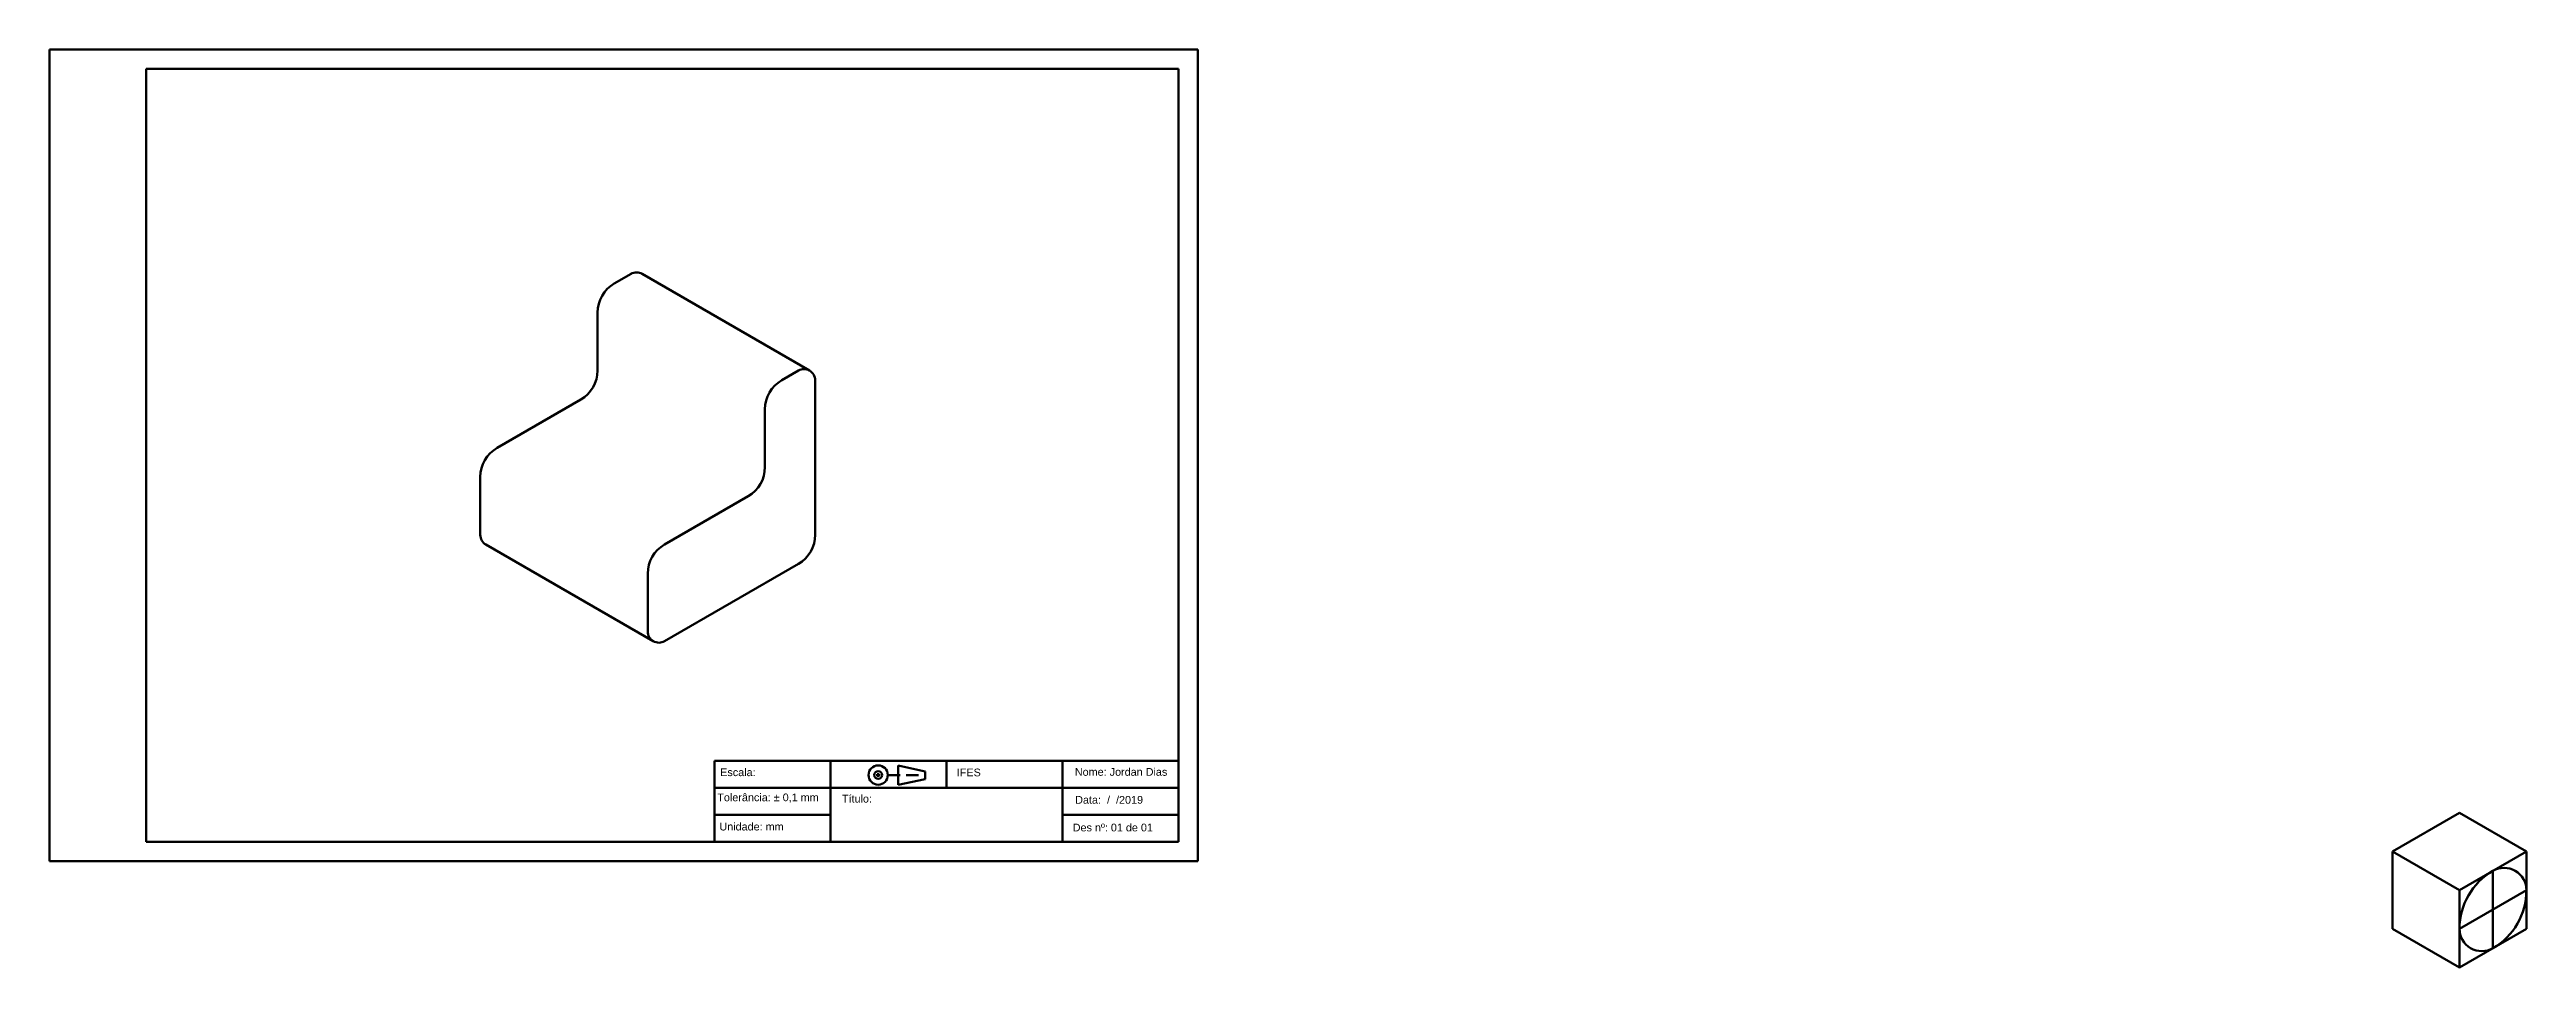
# Model space of a CAD drawing. Header units: millimetres. Extents: x 1304 to 1945, y 1410 to 1648.
import ezdxf

# ---------------------------------------------------------------- set-up
doc = ezdxf.new("R2010")
doc.units = ezdxf.units.MM
doc.linetypes.add('HIDDEN2', pattern=[4.7625, 3.175, -1.5875])
for name, color, linetype, lineweight in [('0.7', 7, 'Continuous', 70), ('0.9', 10, 'Continuous', 90), ('1.0', 100, 'Continuous', 100), ('pontilhada 0.5', 160, 'HIDDEN2', 50)]:
    doc.layers.add(name, color=color, linetype=linetype, lineweight=lineweight)
doc.styles.get("Standard").update_dxf_attribs({"font": 'arial.ttf'})

msp = doc.modelspace()

# ---------------------------------------------------------------- linework, layer by layer
at = {"layer": '0.7'}
for p, q in [((1910.1, 1440.23), (1927.42, 1450.23)), ((1927.42, 1450.23), (1944.74, 1440.23)), ((1927.42, 1430.23), (1910.1, 1440.23)), ((1910.1, 1440.23), (1910.1, 1420.23)), ((1944.74, 1440.23), (1927.42, 1430.23)), ((1936.08, 1415.23), (1936.08, 1435.23)), ((1944.74, 1420.23), (1944.74, 1440.23)), ((1927.42, 1430.23), (1927.42, 1410.23)), ((1944.74, 1430.23), (1927.42, 1420.23)), ((1910.1, 1420.23), (1927.42, 1410.23)), ((1927.42, 1410.23), (1944.74, 1420.23))]:
    msp.add_line(p, q, dxfattribs=at)
for centre, radius, start, end in [((1944.74, 1420.23), 17.32, 120, 180), ((1938.97, 1430.23), 5.77, 0, 120), ((1927.42, 1430.23), 17.32, 300, 0), ((1933.19, 1420.23), 5.77, 180, 300)]:
    msp.add_arc(centre, radius, start, end, dxfattribs=at)
at = {"layer": '0.9'}
for p, q in [((1304.17, 1647.71), (1601.17, 1647.71)), ((1304.17, 1437.71), (1304.17, 1647.71)), ((1304.17, 1647.71), (1304.17, 1642.71)), ((1601.17, 1647.71), (1601.17, 1437.71)), ((1601.17, 1647.71), (1601.17, 1642.71)), ((1450.22, 1587.15), (1454.55, 1589.65)), ((1457.43, 1589.65), (1500.73, 1564.65)), ((1445.89, 1564.65), (1445.89, 1579.65)), ((1493.52, 1562.15), (1497.85, 1564.65)), ((1419.91, 1544.65), (1441.56, 1557.15)), ((1502.18, 1562.15), (1502.18, 1522.15)), ((1489.19, 1539.65), (1489.19, 1554.65)), ((1415.58, 1522.15), (1415.58, 1537.15)), ((1463.21, 1519.65), (1484.86, 1532.15)), ((1460.32, 1494.65), (1417.02, 1519.65)), ((1458.88, 1512.15), (1458.88, 1497.15)), ((1463.21, 1494.65), (1497.85, 1514.65)), ((1518.47, 1460.52), (1518.47, 1460.02)), ((1523.65, 1462.46), (1523.65, 1459.96)), ((1530.65, 1460.96), (1523.65, 1462.46)), ((1530.65, 1459.96), (1530.65, 1460.96)), ((1530.65, 1460.96), (1530.65, 1458.96)), ((1518.47, 1460.02), (1517.97, 1460.02)), ((1518.47, 1460.02), (1518.47, 1459.52)), ((1518.47, 1460.02), (1518.97, 1460.02)), ((1518.47, 1457.02), (1518.47, 1457.02)), ((1523.65, 1459.96), (1523.65, 1457.46)), ((1523.65, 1457.46), (1530.65, 1458.96)), ((1304.17, 1437.71), (1304.17, 1442.71)), ((1601.17, 1437.71), (1601.17, 1442.71)), ((1601.17, 1437.71), (1304.17, 1437.71))]:
    msp.add_line(p, q, dxfattribs=at)
for radius in [2.5, 1]:
    msp.add_circle((1518.47, 1460.02), radius, dxfattribs=at)
for centre, radius, start, end in [((1455.99, 1587.15), 2.89, 60, 120), ((1454.55, 1579.65), 8.66, 120, 180), ((1437.23, 1564.65), 8.66, 300, 0), ((1499.29, 1562.15), 2.89, 0, 120), ((1497.85, 1554.65), 8.66, 120, 180), ((1424.24, 1537.15), 8.66, 120, 180), ((1480.53, 1539.65), 8.66, 300, 0), ((1418.46, 1522.15), 2.89, 180, 240), ((1467.54, 1512.15), 8.66, 120, 180), ((1493.52, 1522.15), 8.66, 300, 0), ((1461.76, 1497.15), 2.89, 180, 300)]:
    msp.add_arc(centre, radius, start, end, dxfattribs=at)
at = {"layer": '1.0'}
for p, q in [((1329.17, 1642.71), (1329.17, 1442.71)), ((1596.17, 1642.71), (1329.17, 1642.71)), ((1596.17, 1442.71), (1596.17, 1642.71)), ((1476.17, 1456.71), (1476.17, 1463.71)), ((1476.17, 1463.71), (1506.17, 1463.71)), ((1566.17, 1463.71), (1506.17, 1463.71)), ((1506.17, 1463.71), (1506.17, 1456.71)), ((1566.17, 1463.71), (1536.17, 1463.71)), ((1536.17, 1463.71), (1536.17, 1456.71)), ((1566.17, 1456.71), (1566.17, 1463.71)), ((1566.17, 1463.71), (1596.17, 1463.71)), ((1506.17, 1456.71), (1476.17, 1456.71)), ((1476.17, 1456.71), (1476.17, 1449.71)), ((1506.17, 1449.71), (1506.17, 1456.71)), ((1566.17, 1456.71), (1506.17, 1456.71)), ((1596.17, 1456.71), (1566.17, 1456.71)), ((1566.17, 1456.71), (1566.17, 1449.71)), ((1596.17, 1449.71), (1596.17, 1456.71)), ((1476.17, 1449.71), (1506.17, 1449.71)), ((1476.17, 1449.71), (1476.17, 1442.71)), ((1506.17, 1449.71), (1506.17, 1442.71)), ((1596.17, 1449.71), (1566.17, 1449.71)), ((1566.17, 1449.71), (1566.17, 1442.71)), ((1596.17, 1442.71), (1596.17, 1449.71)), ((1329.17, 1442.71), (1596.17, 1442.71))]:
    msp.add_line(p, q, dxfattribs=at)
at = {"layer": 'pontilhada 0.5'}
msp.add_line((1520.97, 1460.02), (1529.17, 1460.02), dxfattribs=at)

# ---------------------------------------------------------------- texts
at = {"layer": '0.9', "char_height": 2, "attachment_point": 1}
for s, insert in [('Escala:', (1477.62, 1461.74)), ('IFES', (1538.8, 1461.69)), ('Nome: Jordan Dias', (1569.33, 1461.83)), ('Título:', (1509.1, 1454.9)), ('Data:  /  /2019', (1569.42, 1454.6)), ('Unidade: mm', (1477.41, 1447.68)), ('Des nº: 01 de 01', (1568.78, 1447.44))]:
    msp.add_mtext(s, dxfattribs=dict(at, insert=insert))
at = {"layer": '0.9', "insert": (1476.87, 1455.24), "char_height": 2, "width": 32.5779, "attachment_point": 1}
msp.add_mtext('\\pt0;Tolerância: ± 0,1 mm', dxfattribs=at)

doc.saveas('drawing.dxf')
